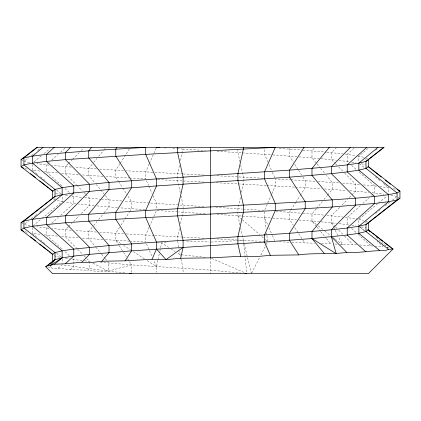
<?xml version="1.0" encoding="UTF-8"?>
<svg xmlns="http://www.w3.org/2000/svg" width="421" height="421" viewBox="0 0 421 421"><rect width="100%" height="100%" fill="white"/><g stroke="black" fill="none" stroke-linecap="round" stroke-linejoin="round"><path stroke-width="0.32" stroke-dasharray="2.1 1.58" d="M157.896 260.22L156.501 266.635L156.501 272.376M158.038 259.583L159.291 253.81M159.848 251.248L161.664 242.912L167.4 242.091M179.43 165.474L177.604 173.662L177.604 180.677L180.414 193.271M180.556 160.438L183.088 149.102L205.28 150.523M179.43 228.624L177.604 236.812L177.604 240.633M180.556 223.588L183.088 212.252L183.088 208.427M240.444 197.412L237.912 208.748L237.912 211.3M241.57 192.376L243.396 184.188L243.396 177.173L240.586 164.579M149.129 164.122L145.703 171.91L145.703 178.925L130.742 178.046M149.392 163.522L156.238 147.95M149.129 227.272L145.703 235.06L145.703 242.075L130.742 241.196M149.392 226.672L156.501 210.5L177.899 211.91M271.608 194.328L264.499 210.5L243.101 209.09M271.871 193.728L275.297 185.94L275.297 178.925L290.258 179.804M251.658 273.066L259.678 257.363M260.867 255.037L265.919 245.148M266.214 244.564L267.109 242.822M119.964 163.637L115.775 170.152L115.775 177.173L118.233 180.993M120.311 163.095L129.389 148.981M119.632 227.303L115.775 233.302L115.775 240.323L118.933 245.232M121.037 225.119L124.548 219.662M124.895 219.115L129.458 212.021M129.81 211.474L131.562 208.748L131.562 201.727L126.653 194.086M290.001 148.229L289.438 149.102L289.438 156.123L293.295 162.122M290.49 210.616L289.438 212.252L289.438 219.273L293.348 225.356M290.843 210.074L295.4 202.975M295.752 202.433L299.962 195.881M300.315 195.339L305.225 187.698L305.225 180.677L302.767 176.857M92.036 164.39L88.726 168.4L88.726 175.415L94.525 182.435M93.694 162.385L97.009 158.375M98.667 156.37L103.634 150.355M104.05 149.855L105.292 148.35M92.036 227.54L88.726 231.55L88.726 238.565L95.351 246.585M93.694 225.535L97.009 221.525M98.667 219.52L103.634 213.505M104.05 213.005L109.018 206.99L109.018 199.975L104.466 194.46M314.05 148.35L311.982 150.86L311.982 157.875L316.534 163.39M316.124 208.995L311.982 214.01L311.982 221.025L316.497 226.509M316.534 208.495L322.333 201.48M323.991 199.475L327.306 195.465M327.722 194.965L332.274 189.45L332.274 182.435L326.475 175.415M68.086 163.89L65.371 166.648L65.371 173.662L76.327 184.782M68.539 163.432L72.159 159.754M72.612 159.296L79.401 152.402M81.211 150.565L83.474 148.271M68.113 227.014L65.371 229.798L65.371 236.812L77.238 248.858M68.565 226.551L71.765 223.309M73.586 221.457L79.064 215.894M81.348 213.579L89.562 205.238L89.562 198.223L85.91 194.513M47.499 266.93L49.878 267.177L53.025 268.498L58.172 268.177L70.36 269.703L87.826 270.156L89.562 268.387L89.562 263.283M336.621 147.35L331.438 152.613L331.438 159.627L335.09 163.337M339.652 207.421L331.438 215.762L331.438 222.777L333.769 227.424M341.936 205.106L347.414 199.543M349.235 197.691L351.519 195.376M351.977 194.912L355.629 191.202L355.629 184.188L344.673 173.068M49.362 162.259L46.431 164.89L46.431 171.91L63.034 186.819M51.804 160.069L58.151 154.365M60.592 152.176L64.987 148.229M49.362 225.409L46.431 228.04L46.431 235.06L63.034 249.969M51.804 223.219L58.151 217.515M60.592 215.326L73.775 203.485L73.775 196.465L72.801 195.591M70.36 269.703L73.775 266.635L73.775 259.615L72.801 258.741M354.061 148.229L347.225 154.365L347.225 161.385L348.199 162.259M360.408 205.674L347.225 217.515L347.225 224.535L348.199 225.409M362.849 203.485L369.196 197.781M371.638 195.591L374.569 192.96L374.569 185.94L357.966 171.031M33.98 161.89L41.511 155.659M44.021 153.581L50.041 148.597M32.98 225.872L41.526 218.794M42.032 218.378L62.145 201.727L64.087 202.022M58.172 268.177L62.145 264.877L108.192 271.14L126.368 273.092M367.938 148.602L358.855 156.123L356.913 155.828M358.855 226.287L358.855 219.273L377.963 203.454M378.468 203.038L387.015 195.96M24.944 160.58L28.496 157.775M31.038 155.77L34.08 153.365M37.637 150.56L40.174 148.555M24.95 223.73L28.517 220.909M31.065 218.899L34.633 216.078M35.143 215.678L36.674 214.468M39.732 212.052L45.336 207.627M375.716 150.181L377.253 148.971M375.664 213.373L381.268 208.948M385.347 205.727L389.935 202.101M392.483 200.091L396.05 197.27M49.878 267.177L50.909 266.367M241.612 273.15L210.5 270.14L131.562 264.877L108.192 271.14L97.314 271.45L87.826 270.156M386.915 247.043L387.957 247.811L389.22 247.585M211.147 242.038L243.396 240.323L263.862 241.449M356.576 244.722L352.772 244.38L342.494 244.854L338.7 244.412M291.806 242.375L314.382 243.212M321.46 243.317L332.369 243.68M359.745 245.001L374.301 246.127M374.932 246.148L383.121 246.417L377.053 241.386M186.635 241.028L209.211 242.017M182.761 173.936L153.518 172.336M183.409 173.973L204.695 175.11M216.952 175.762L263.578 178.283M204.048 182.088L157.422 179.567M216.305 182.74L237.591 183.877M238.239 183.914L266.183 185.44M279.528 241.722L289.222 242.238M182.761 237.086L154.817 235.56M183.409 237.123L204.695 238.26M216.952 238.912L243.396 240.323L251.363 273.65M157.191 242.68L161.664 242.912L168.679 247.395M152.865 172.3L126.184 170.763M266.835 185.477L294.816 187.087M154.165 235.523L126.184 233.913M290.911 179.841L315.529 181.346M123.585 170.61L99.672 169.11M295.463 187.124L321.328 188.74M130.089 178.009L105.471 176.504M123.585 233.76L99.672 232.26M105.471 239.654L130.089 241.159M217.025 151.276L241.807 152.87M203.975 206.574L179.193 204.98M215.72 207.327L242.454 209.048M205.28 213.673L178.546 211.952M217.025 214.426L241.807 216.02M318.108 181.514L338.763 182.919M96.451 168.9L74.454 167.326M324.549 188.95L346.546 190.524M102.892 176.336L82.237 174.931M96.451 232.05L74.454 230.476M102.892 239.486L82.237 238.081M242.454 152.912L272.171 154.907M164.285 147.866L166.227 147.992M172.71 148.418L176.604 148.676M177.252 148.718L183.088 149.102M178.546 204.938L150.108 203.033M242.454 216.062L272.171 218.057M279.207 148.387L302.32 150.108M272.808 154.949L298.452 156.822M276.008 211.31L302.32 213.258M149.471 202.99L124.479 201.18M272.808 218.099L296.521 219.82M144.992 209.69L119.969 207.842M342.652 183.214L360.197 184.608M71.212 167.084L52.309 165.437M349.788 190.766L368.691 192.413M78.348 174.636L60.803 173.242M71.212 230.234L52.309 228.587M78.348 237.786L60.803 236.391M302.962 150.155L326.249 152.144M299.099 156.875L320.413 158.633M302.962 213.305L324.307 215.12M121.901 200.975L101.887 199.333M299.099 220.025L320.413 221.783M117.391 207.642L96.693 205.88M131.562 272.398L131.562 264.877L99.94 262.304M326.901 152.202L342.805 153.875M321.06 158.696L336.49 160.19M326.901 215.352L342.805 217.025M101.235 199.275L84.51 197.66M321.06 221.846L336.49 223.34M94.099 205.648L78.195 203.975M84.51 260.81L91.504 261.546M363.465 184.914L376.474 186.182M371.953 192.718L384.084 194.155M49.047 165.132L36.916 163.695M57.535 172.936L44.526 171.668M49.047 228.282L36.916 226.845M57.535 236.086L44.526 234.818M205.311 257.315L180.014 254.637L177.315 252.91M345.331 154.154L356.271 155.733M339.016 160.469L349.162 161.675M345.331 217.304L357.561 219.078M339.016 223.619L349.162 224.825M81.353 197.307L71.838 196.175M75.669 203.696L64.729 202.117M81.984 260.531L71.838 259.325M334.9 243.975L338.063 244.338M379.642 186.582L388.525 187.698L388.525 194.713M32.475 164.411L32.475 170.152L41.358 171.268M32.475 227.561L32.475 233.302L41.358 234.418M351.745 162.064L355.624 162.648M351.745 225.214L355.624 225.798M65.376 195.202L69.254 195.786M65.376 258.352L69.254 258.936M393.409 188.697L397.071 189.45M390.967 195.212L397.071 196.465M23.929 161.385L30.033 162.638M25.149 168.653L27.591 169.153M24.539 224.656L30.033 225.788M25.149 231.803L27.591 232.303M363.602 157.291L358.855 156.123L358.855 161.864M361.229 163.722L365.381 164.748M358.855 219.273L363.602 220.441M361.229 226.872L365.975 228.04M55.619 193.102L59.771 194.128M57.398 200.559L62.145 201.727L62.145 194.713M59.771 257.278L55.025 256.11L53.493 254.9M211.689 258.378L244.417 272.613M93.052 263.204L108.192 271.14L109.018 263.125L108.192 262.125M398.029 197.049L398.992 197.638M22.008 160.212L22.971 160.801M22.008 223.362L22.971 223.951M170.837 248.774L175.157 251.532M115.775 240.323L120.727 243.522M123.479 245.301L130.636 249.921M133.389 251.7L144.392 258.81M147.145 260.588L156.501 266.635L153.607 260.046M366.454 158.228L367.417 158.928M366.454 221.378L367.417 222.077M53.583 198.922L54.546 199.622M365.091 230.897L359.376 226.672L364.412 230.903M311.982 221.025L317.671 225.467M318.187 225.872L324.391 230.719M324.912 231.124L330.601 235.565M333.185 237.586L334.737 238.796M335.253 239.202L342.494 244.854L338.421 236.723M359.355 163.553L364.386 167.716M375.448 176.873L380.479 181.035M383.494 183.535L385.005 184.782M385.51 185.198L388.525 187.698M32.475 170.152L35.49 172.652M35.995 173.068L37.506 174.315M40.521 176.815L45.552 180.977M56.614 190.134L61.645 194.297M32.475 233.302L36.501 236.634M40.521 239.965L45.552 244.127M56.614 253.284L61.645 257.447M237.912 211.937L237.912 215.762L241.886 219.215M242.38 219.646L259.757 234.75M261.741 236.481L264.72 239.07M265.219 239.502L267.698 241.659L266.94 235.939M351.619 165.332L356.013 169.279M351.619 228.482L356.013 232.429M357.966 234.181L371.148 246.022M64.987 188.571L69.381 192.518M64.987 251.721L69.381 255.668M376.232 237.265L387.957 247.811M331.438 222.777L335.069 226.456M335.526 226.914L336.884 228.293M338.7 230.134L344.146 235.649M344.604 236.107L352.772 244.38M335.548 163.801L336.916 165.19M338.742 167.042L344.22 172.605M76.78 185.245L82.258 190.808M84.084 192.66L85.452 194.049M77.696 249.321L82.258 253.958M84.084 255.81L86.368 258.126M86.821 258.589L89.562 261.373M316.95 163.89L320.265 167.9M320.681 168.4L324.823 173.41M96.177 184.44L100.319 189.45M100.735 189.95L104.05 193.96M95.767 247.085L101.151 253.6M101.566 254.105L104.876 258.115M105.292 258.615L107.776 261.62M316.908 227.008L320.197 230.997M320.607 231.492L325.949 237.976M326.359 238.475L330.469 243.459M294.7 164.306L298.21 169.763M298.557 170.31L302.42 176.315M294.774 227.572L298.331 233.102M298.684 233.655L304.73 243.064M118.58 181.535L122.443 187.54M122.79 188.087L126.3 193.544M119.285 245.78L123.142 251.779M123.495 252.326L126.3 256.694M127.705 258.878L129.105 261.057M129.458 261.604L131.562 264.877M334.058 228.008L334.932 229.75M335.221 230.329L338.131 236.139M267.919 162.153L264.499 154.365L264.499 147.35M268.972 164.548L272.134 171.736M272.398 172.336L275.034 178.325M146.492 180.72L148.602 185.514M148.866 186.114L152.028 193.302M153.081 195.697L156.501 203.485L156.501 209.226M146.492 243.87L149.129 249.864M149.392 250.458L152.028 256.452M264.499 211.774L264.499 217.515L267.914 225.303M268.961 227.703L272.113 234.892M272.376 235.492L275.002 241.48M240.023 162.059L237.912 152.613L237.912 149.687M237.912 215.762L240.023 225.209M240.586 227.729L243.396 240.323L243.733 243.591M180.977 195.791L183.088 205.238L183.088 207.79M180.293 255.884L179.467 251.453M180.993 259.01L183.088 268.387L183.088 272.334M177.715 241.27L179.03 248.906M264.499 217.515L266.014 228.95M266.519 232.766L266.856 235.302M243.796 244.243L246.795 273.65M365.975 158.512L365.975 159.791M365.975 221.025L365.975 222.941M210.5 257.863L210.5 273.65M62.145 259.136L62.145 262.967M55.025 198.059L55.025 199.975"/><path stroke-width="0.63" d="M45.721 266.74L52.625 261.373L52.625 254.352L21.05 229.798L21.05 222.777L52.625 198.223L52.625 191.202L21.05 166.648L21.05 159.627L36.837 147.35L384.163 147.35L368.375 159.627L368.375 166.648L399.95 191.202L399.95 198.223L368.375 222.777L368.375 229.798L393.04 248.985L368.375 273.65L52.625 273.65L45.721 266.74L47.957 265.209L50.173 265.54L54.483 264.22L65.229 263.783L81.795 262.225L91.041 262.588L101.882 261.252L125.148 260.82L152.034 259.273L166.011 259.631L180.641 258.262L183.088 247.338L183.088 240.323L177.604 215.762L177.604 208.748L183.088 184.188L183.088 177.173L177.604 152.613L177.604 147.35M152.034 259.273L156.501 249.09L156.501 242.075L145.703 217.515L145.703 210.5L156.501 185.94L156.501 178.925L145.703 154.365L145.703 147.35L88.726 150.86L46.431 154.365L32.475 156.123L23.929 157.875L21.05 159.627M116.901 147.35L115.775 149.102L115.775 156.123L131.562 180.677L131.562 187.698L115.775 212.252L115.775 219.273L131.562 243.827L131.562 250.848L125.148 260.82M304.099 147.35L289.438 170.152L289.438 177.173L305.225 201.727L305.225 208.748L289.438 233.302L289.438 240.323L298.81 254.9C314.755 252.611 330.869 254.805 346.72 252.342C359.597 253.331 372.317 250.048 385.099 250.763L388.546 249.348L393.04 248.985L391.509 248.011M368.375 166.648L365.975 168.4L358.855 170.152L347.225 171.91L331.438 173.662L289.438 177.173L156.501 185.94L109.018 189.45L73.775 192.96L62.145 194.713L32.475 219.273L32.475 226.287L62.145 250.848L62.145 257.863L55.025 259.615L50.173 265.54L62.145 257.863L73.775 256.11L89.562 254.352L131.562 250.848L264.499 242.075L311.982 238.565L347.225 235.06L358.855 233.302L365.975 231.55L368.375 229.798M101.882 261.252L109.018 252.6L109.018 245.585L88.726 221.025L88.726 214.01L109.018 189.45L109.018 182.435L88.726 157.875L88.726 150.86L91.625 147.35M329.375 147.35L311.982 168.4L311.982 175.415L332.274 199.975L332.274 206.99L311.982 231.55L311.982 238.565L324.175 253.316M70.554 147.35L65.371 152.613L65.371 159.627L89.562 184.188L89.562 191.202L65.371 215.762L46.431 217.515L32.475 219.273L23.929 221.025L21.05 222.777M350.446 147.35L331.438 166.648L289.438 170.152L156.501 178.925L109.018 182.435L73.775 185.94L62.145 187.698L55.025 189.45L52.625 191.202M81.795 262.225L89.562 254.352L89.562 247.338L65.371 222.777L65.371 215.762L145.703 210.5L305.225 201.727L355.629 198.223L374.569 196.465L388.525 194.713L397.071 192.96L399.95 191.202L397.071 189.45M54.246 147.35L46.431 154.365L46.431 161.385L73.775 185.94L73.775 192.96L46.431 217.515L46.431 224.535L73.775 249.09L73.775 256.11L65.229 263.783M366.754 147.35L347.225 164.89L331.438 166.648L331.438 173.662L355.629 198.223L355.629 205.238L331.438 229.798L289.438 233.302L156.501 242.075L109.018 245.585L73.775 249.09L62.145 250.848L55.025 252.6L52.625 254.352M43.074 147.35L32.475 156.123L32.475 163.137L62.145 187.698L62.145 194.713L55.025 196.465L52.625 198.223M54.483 264.22L62.145 257.863M377.926 147.35L358.855 163.137L347.225 164.89L347.225 171.91L374.569 196.465L374.569 203.485L347.225 228.04L331.438 229.798L331.438 236.812L336.226 253.721L311.982 238.565M47.957 265.209L55.025 259.615L55.025 252.6L23.929 228.04L23.929 221.025L55.025 196.465L55.025 189.45L23.929 164.89L23.929 157.875L37.253 147.35M383.747 147.35L365.975 161.385L358.855 163.137L358.855 170.152L388.525 194.713L388.525 201.727L358.855 226.287L347.225 228.04L347.225 235.06L366.023 251.942M52.625 261.373L55.025 259.615M368.375 159.627L365.975 161.385L365.975 168.4L397.071 192.96L397.071 199.975L365.975 224.535L358.855 226.287L358.855 233.302L379.437 250.363M368.375 222.777L365.975 224.535L365.975 231.55L388.546 249.348M183.088 247.338L166.011 259.631L156.501 249.09M399.95 198.223L397.071 199.975L388.525 201.727L374.569 203.485L332.274 206.99L275.297 210.5L115.775 219.273L65.371 222.777L46.431 224.535L32.475 226.287L23.929 228.04L21.05 229.798L23.929 231.55M298.81 254.9L270.314 255.3L255.752 256.673L240.696 256.289L210.5 257.863L180.641 258.262M156.501 147.35L159.743 147.566M264.499 147.35L267.693 147.576M244.854 273.461L246.795 273.65M129.615 273.44L131.562 273.65M23.929 168.4L21.05 166.648L23.929 164.89L32.475 163.137L46.431 161.385L65.371 159.627L145.703 154.365L275.297 147.35L264.499 171.91L264.499 178.925L275.297 203.485L275.297 210.5L264.499 235.06L264.499 242.075L270.314 255.3M368.017 166.5L371.585 169.321M372.601 170.126L381.268 176.967M385.347 180.188L390.446 184.214M368.017 229.65L371.596 232.471M372.617 233.276L382.826 241.322M384.357 242.533L390.488 247.359M30.554 173.636L35.653 177.662M39.732 180.883L48.399 187.724M49.415 188.529L52.983 191.35M30.554 236.786L35.653 240.812M39.732 244.033L48.399 250.874M49.415 251.679L52.983 254.5M367.928 229.798L369.885 231.555M331.438 236.812L346.72 252.342M240.696 256.289L237.912 243.827L237.912 236.812L243.396 212.252L243.396 205.238L237.912 180.677L237.912 173.662L243.396 149.102L243.396 147.35M210.5 147.35L210.5 257.863"/></g></svg>
